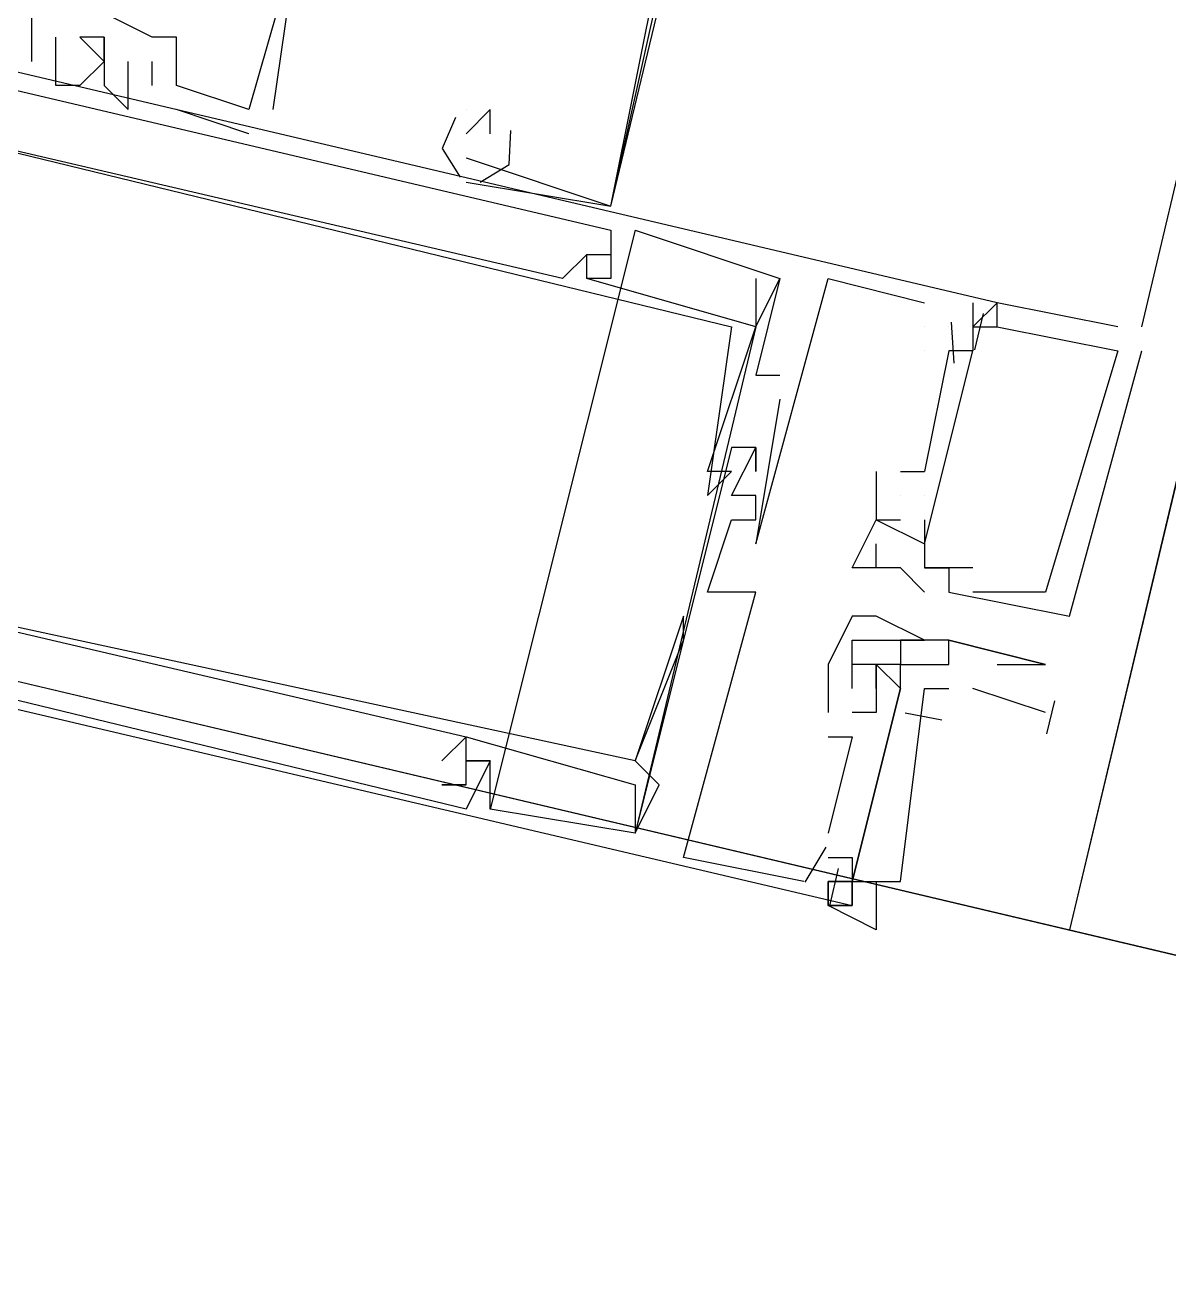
# Model space of a CAD drawing. Header units: feet. Extents: x -84 to 198, y -22 to 181.
# Drawn here: x 129.463 to 130.095, y 110.22 to 110.918 of the extents above; entities that cross this region are included whole.
import ezdxf

# ---------------------------------------------------------------- set-up
doc = ezdxf.new("R2010")
doc.units = ezdxf.units.FT
doc.layers.add('A-LINEA', color=7, linetype='CONTINUOUS')
doc.layers.add('A-MURO-CONCRETO', color=8, linetype='CONTINUOUS')

msp = doc.modelspace()

# ---------------------------------------------------------------- linework, layer by layer
at = {"layer": 'A-LINEA'}
for p, q in [((133.8267, 126.3511), (130.04, 110.4178)), ((130.08, 110.7511), (131.7467, 117.8044)), ((129.4667, 110.9111), (129.4667, 110.8978)), ((129.4667, 110.9111), (129.4667, 110.9111)), ((129.4667, 110.9111), (129.4667, 110.9111)), ((129.4667, 110.9111), (129.4667, 110.8978)), ((129.4667, 110.9111), (129.4667, 110.9111)), ((129.4667, 110.9111), (129.4667, 110.9111)), ((129.4667, 110.9111), (129.4667, 110.8978)), ((129.4667, 110.9111), (129.4667, 110.9111)), ((129.4667, 110.9111), (129.4667, 110.9111)), ((129.48, 110.9111), (129.48, 110.9111)), ((129.48, 110.9111), (129.48, 110.9111)), ((129.48, 110.9111), (129.48, 110.9111)), ((129.5067, 110.9111), (129.5067, 110.9111)), ((129.5067, 110.9111), (129.5067, 110.9111)), ((129.5067, 110.9111), (129.5067, 110.9111)), ((129.5333, 110.9111), (129.5333, 110.9111)), ((129.5333, 110.9111), (129.5333, 110.9111)), ((129.5333, 110.9111), (129.5333, 110.9111)), ((129.5467, 110.9111), (129.5467, 110.9111)), ((129.5467, 110.9111), (129.5467, 110.9111)), ((129.5467, 110.9111), (129.5467, 110.9111)), ((129.4667, 110.8978), (129.4667, 110.8978)), ((129.4667, 110.8978), (129.4667, 110.8978)), ((129.4667, 110.8978), (129.4667, 110.8978)), ((129.5067, 110.8978), (129.5067, 110.8978)), ((129.5067, 110.8978), (129.5067, 110.8978)), ((129.5067, 110.8978), (129.5067, 110.8978)), ((129.52, 110.8978), (129.52, 110.8978)), ((129.52, 110.8978), (129.52, 110.8978)), ((129.52, 110.8978), (129.52, 110.8978)), ((129.5333, 110.8978), (129.5333, 110.8978)), ((129.5333, 110.8978), (129.5333, 110.8978)), ((129.5333, 110.8978), (129.5333, 110.8978)), ((129.48, 110.8844), (129.48, 110.8844)), ((129.48, 110.8844), (129.48, 110.8844)), ((129.48, 110.8844), (129.48, 110.8844)), ((129.4933, 110.8844), (129.4933, 110.8844)), ((129.4933, 110.8844), (129.4933, 110.8844)), ((129.4933, 110.8844), (129.4933, 110.8844)), ((129.5067, 110.8844), (129.5067, 110.8844)), ((129.5067, 110.8844), (129.5067, 110.8844)), ((129.5067, 110.8844), (129.5067, 110.8844)), ((129.5333, 110.8844), (129.5333, 110.8844)), ((129.5333, 110.8844), (129.5333, 110.8844)), ((129.5333, 110.8844), (129.5333, 110.8844)), ((129.5467, 110.8844), (129.5467, 110.8844)), ((129.5467, 110.8844), (129.5467, 110.8844)), ((129.5467, 110.8844), (129.5467, 110.8844)), ((129.5467, 110.8844), (129.5467, 110.8844)), ((129.5467, 110.8844), (129.5467, 110.8844)), ((129.5467, 110.8844), (129.5467, 110.8844)), ((129.52, 110.8711), (129.52, 110.8711)), ((129.52, 110.8711), (129.52, 110.8711)), ((129.52, 110.8711), (129.52, 110.8711)), ((129.5867, 110.8578), (129.5467, 110.8711)), ((129.5467, 110.8711), (129.5467, 110.8711)), ((129.5867, 110.8578), (129.5467, 110.8711)), ((129.5467, 110.8711), (129.5467, 110.8711)), ((129.5867, 110.8578), (129.5467, 110.8711)), ((129.5467, 110.8711), (129.5467, 110.8711)), ((129.5867, 110.8711), (129.5867, 110.8711)), ((129.5867, 110.8711), (129.5867, 110.8711)), ((129.5867, 110.8711), (129.5867, 110.8711)), ((129.5867, 110.8711), (129.5867, 110.8711)), ((129.5867, 110.8711), (129.5867, 110.8711)), ((129.5867, 110.8711), (129.5867, 110.8711)), ((129.6, 110.8711), (129.6, 110.8711)), ((129.6, 110.8711), (129.6, 110.8711)), ((129.6, 110.8711), (129.6, 110.8711)), ((129.7067, 110.8711), (129.7067, 110.8711)), ((129.7067, 110.8711), (129.7067, 110.8711)), ((129.7067, 110.8711), (129.7067, 110.8711)), ((129.7067, 110.8711), (129.7067, 110.8711)), ((129.7067, 110.8711), (129.7067, 110.8711)), ((129.7067, 110.8711), (129.7067, 110.8711)), ((129.72, 110.8711), (129.72, 110.8711)), ((129.72, 110.8711), (129.72, 110.8711)), ((129.72, 110.8711), (129.72, 110.8711)), ((129.5867, 110.8578), (129.5867, 110.8578)), ((129.5867, 110.8578), (129.5867, 110.8578)), ((129.5867, 110.8578), (129.5867, 110.8578)), ((129.7067, 110.8578), (129.7067, 110.8578)), ((129.7067, 110.8578), (129.7067, 110.8578)), ((129.7067, 110.8578), (129.7067, 110.8578)), ((129.72, 110.8578), (129.72, 110.8578)), ((129.72, 110.8578), (129.72, 110.8578)), ((129.72, 110.8578), (129.72, 110.8578)), ((129.7067, 110.8444), (129.7067, 110.8444)), ((129.7067, 110.8444), (129.7067, 110.8444)), ((129.7067, 110.8444), (129.7067, 110.8444)), ((129.7067, 110.8444), (129.7067, 110.8444)), ((129.7067, 110.8444), (129.7067, 110.8444)), ((129.7067, 110.8444), (129.7067, 110.8444)), ((129.7067, 110.8444), (129.7067, 110.8444)), ((129.7067, 110.8444), (129.7067, 110.8444)), ((129.7067, 110.8444), (129.7067, 110.8444)), ((129.7067, 110.8311), (129.7867, 110.8178)), ((129.7067, 110.8311), (129.7067, 110.8311)), ((129.7067, 110.8311), (129.7867, 110.8178)), ((129.7067, 110.8311), (129.7067, 110.8311)), ((129.7067, 110.8311), (129.7867, 110.8178)), ((129.7067, 110.8311), (129.7067, 110.8311)), ((129.7867, 110.8178), (129.7867, 110.8178)), ((129.7867, 110.8178), (129.7867, 110.8178)), ((129.7867, 110.8178), (129.7867, 110.8178)), ((129.7867, 110.8178), (129.7867, 110.8178)), ((129.7867, 110.8178), (129.7867, 110.8178)), ((129.7867, 110.8178), (129.7867, 110.8178)), ((129.8, 110.8044), (129.72, 110.4844)), ((129.8, 110.8044), (129.72, 110.4844)), ((129.8, 110.8044), (129.72, 110.4844)), ((129.7867, 110.8044), (129.7867, 110.8044)), ((129.7867, 110.8044), (129.7867, 110.8044)), ((129.7867, 110.8044), (129.7867, 110.8044)), ((129.7867, 110.8044), (129.7867, 110.8044)), ((129.7867, 110.8044), (129.7867, 110.8044)), ((129.7867, 110.8044), (129.7867, 110.8044)), ((129.8, 110.8044), (129.8, 110.8044)), ((129.8, 110.8044), (129.8, 110.8044)), ((129.8, 110.8044), (129.8, 110.8044)), ((129.7733, 110.7911), (129.7733, 110.7911)), ((129.7733, 110.7911), (129.7733, 110.7911)), ((129.7733, 110.7911), (129.7733, 110.7911)), ((129.7733, 110.7911), (129.7733, 110.7911)), ((129.7733, 110.7911), (129.7733, 110.7911)), ((129.7733, 110.7911), (129.7733, 110.7911)), ((129.7733, 110.7911), (129.7733, 110.7911)), ((129.7733, 110.7911), (129.7733, 110.7911)), ((129.7733, 110.7911), (129.7733, 110.7911)), ((129.7867, 110.7911), (129.7867, 110.7911)), ((129.7867, 110.7911), (129.7867, 110.7911)), ((129.7867, 110.7911), (129.7867, 110.7911)), ((129.76, 110.7778), (129.76, 110.7778)), ((129.76, 110.7778), (129.76, 110.7778)), ((129.76, 110.7778), (129.76, 110.7778)), ((129.7733, 110.7778), (129.7733, 110.7778)), ((129.7733, 110.7778), (129.7733, 110.7778)), ((129.7733, 110.7778), (129.7733, 110.7778)), ((129.7733, 110.7778), (129.7733, 110.7778)), ((129.7733, 110.7778), (129.7733, 110.7778)), ((129.7733, 110.7778), (129.7733, 110.7778)), ((129.7733, 110.7778), (129.7733, 110.7778)), ((129.7733, 110.7778), (129.7733, 110.7778)), ((129.7733, 110.7778), (129.7733, 110.7778)), ((129.7867, 110.7778), (129.7867, 110.7778)), ((129.7867, 110.7778), (129.7867, 110.7778)), ((129.7867, 110.7778), (129.7867, 110.7778)), ((129.7867, 110.7778), (129.7867, 110.7778)), ((129.7867, 110.7778), (129.7867, 110.7778)), ((129.7867, 110.7778), (129.7867, 110.7778)), ((129.8667, 110.7778), (129.8667, 110.7778)), ((129.8667, 110.7778), (129.8667, 110.7778)), ((129.8667, 110.7778), (129.8667, 110.7778)), ((129.8667, 110.7778), (129.8667, 110.7778)), ((129.8667, 110.7778), (129.8667, 110.7778)), ((129.8667, 110.7778), (129.8667, 110.7778)), ((129.88, 110.7778), (129.88, 110.7778)), ((129.88, 110.7778), (129.88, 110.7778)), ((129.88, 110.7778), (129.88, 110.7778)), ((129.88, 110.7778), (129.88, 110.7778)), ((129.88, 110.7778), (129.88, 110.7778)), ((129.88, 110.7778), (129.88, 110.7778)), ((129.9067, 110.7778), (129.9067, 110.7778)), ((129.9067, 110.7778), (129.9067, 110.7778)), ((129.9067, 110.7778), (129.9067, 110.7778)), ((129.96, 110.7644), (129.96, 110.7644)), ((129.96, 110.7644), (129.96, 110.7644)), ((129.96, 110.7644), (129.96, 110.7644)), ((129.9867, 110.7644), (129.9867, 110.7644)), ((129.9867, 110.7644), (129.9867, 110.7644)), ((129.9867, 110.7644), (129.9867, 110.7644)), ((130, 110.7644), (130, 110.7644)), ((130, 110.7644), (130, 110.7644)), ((130, 110.7644), (130, 110.7644)), ((130, 110.7644), (130, 110.7644)), ((130, 110.7644), (130, 110.7644)), ((130, 110.7644), (130, 110.7644)), ((129.9746, 110.7536), (129.9762, 110.7309)), ((129.9746, 110.7536), (129.9762, 110.7309)), ((129.9746, 110.7536), (129.9762, 110.7309)), ((129.9923, 110.7584), (129.9876, 110.7384)), ((129.9923, 110.7584), (129.9876, 110.7384)), ((129.9923, 110.7584), (129.9876, 110.7384)), ((129.8667, 110.7511), (129.8, 110.4711)), ((129.8667, 110.7511), (129.8, 110.4711)), ((129.8667, 110.7511), (129.8, 110.4711)), ((129.8533, 110.7511), (129.8533, 110.7511)), ((129.8533, 110.7511), (129.8533, 110.7511)), ((129.8533, 110.7511), (129.8533, 110.7511)), ((129.8667, 110.7511), (129.8667, 110.7511)), ((129.8667, 110.7511), (129.8667, 110.7511)), ((129.8667, 110.7511), (129.8667, 110.7511)), ((129.8667, 110.7511), (129.8667, 110.7511)), ((129.8667, 110.7511), (129.8667, 110.7511)), ((129.8667, 110.7511), (129.8667, 110.7511)), ((129.96, 110.7511), (129.96, 110.7511)), ((129.96, 110.7511), (129.96, 110.7511)), ((129.96, 110.7511), (129.96, 110.7511)), ((129.96, 110.7511), (129.96, 110.7511)), ((129.96, 110.7511), (129.96, 110.7511)), ((129.96, 110.7511), (129.96, 110.7511)), ((129.9733, 110.7511), (129.9733, 110.7511)), ((129.9733, 110.7511), (129.9733, 110.7511)), ((129.9733, 110.7511), (129.9733, 110.7511)), ((129.9733, 110.7511), (129.9733, 110.7511)), ((129.9733, 110.7511), (129.9733, 110.7511)), ((129.9733, 110.7511), (129.9733, 110.7511)), ((129.9867, 110.7511), (129.9867, 110.7511)), ((129.9867, 110.7511), (129.9867, 110.7511)), ((129.9867, 110.7511), (129.9867, 110.7511)), ((129.9867, 110.7511), (129.9867, 110.7511)), ((129.9867, 110.7511), (129.9867, 110.7511)), ((129.9867, 110.7511), (129.9867, 110.7511)), ((129.9867, 110.7511), (129.9867, 110.7511)), ((129.9867, 110.7511), (129.9867, 110.7511)), ((129.9867, 110.7511), (129.9867, 110.7511)), ((130, 110.7511), (130, 110.7511)), ((130, 110.7511), (130, 110.7511)), ((130, 110.7511), (130, 110.7511)), ((130, 110.7511), (130, 110.7511)), ((130, 110.7511), (130, 110.7511)), ((130, 110.7511), (130, 110.7511)), ((130.0667, 110.7511), (130.0667, 110.7511)), ((130.0667, 110.7511), (130.0667, 110.7511)), ((130.0667, 110.7511), (130.0667, 110.7511)), ((129.96, 110.7378), (129.96, 110.7378)), ((129.9733, 110.7378), (129.96, 110.6711)), ((129.96, 110.7378), (129.96, 110.7378)), ((129.9733, 110.7378), (129.96, 110.6711)), ((129.96, 110.7378), (129.96, 110.7378)), ((129.9733, 110.7378), (129.96, 110.6711)), ((129.9733, 110.7378), (129.9733, 110.7378)), ((129.9733, 110.7378), (129.9733, 110.7378)), ((129.9733, 110.7378), (129.9733, 110.7378)), ((129.9733, 110.7378), (129.9733, 110.7378)), ((129.9733, 110.7378), (129.9733, 110.7378)), ((129.9733, 110.7378), (129.9733, 110.7378)), ((129.9867, 110.7378), (129.9867, 110.7378)), ((129.9867, 110.7378), (129.9867, 110.7378)), ((129.9867, 110.7378), (129.9867, 110.7378)), ((129.9867, 110.7378), (129.9867, 110.7378)), ((129.9867, 110.7378), (129.9867, 110.7378)), ((129.9867, 110.7378), (129.9867, 110.7378)), ((130.0667, 110.7378), (130.0667, 110.7378)), ((130.0667, 110.7378), (130.0667, 110.7378)), ((130.0667, 110.7378), (130.0667, 110.7378)), ((130.0667, 110.7378), (130.0667, 110.7378)), ((130.0667, 110.7378), (130.0667, 110.7378)), ((130.0667, 110.7378), (130.0667, 110.7378)), ((130.08, 110.7378), (130.08, 110.7378)), ((130.08, 110.7378), (130.08, 110.7378)), ((130.08, 110.7378), (130.08, 110.7378)), ((129.8667, 110.7244), (129.8667, 110.7244)), ((129.8667, 110.7244), (129.8667, 110.7244)), ((129.8667, 110.7244), (129.8667, 110.7244)), ((129.88, 110.7244), (129.88, 110.7244)), ((129.88, 110.7244), (129.88, 110.7244)), ((129.88, 110.7244), (129.88, 110.7244)), ((129.88, 110.7111), (129.88, 110.7111)), ((129.88, 110.7111), (129.88, 110.7111)), ((129.88, 110.7111), (129.88, 110.7111)), ((129.8533, 110.6844), (129.8533, 110.6844)), ((129.8533, 110.6844), (129.8533, 110.6844)), ((129.8533, 110.6844), (129.8533, 110.6844)), ((129.8667, 110.6844), (129.8667, 110.6844)), ((129.8667, 110.6844), (129.8667, 110.6844)), ((129.8667, 110.6844), (129.8667, 110.6844)), ((129.8667, 110.6844), (129.8667, 110.6844)), ((129.8667, 110.6844), (129.8667, 110.6844)), ((129.8667, 110.6844), (129.8667, 110.6844)), ((129.84, 110.6711), (129.84, 110.6711)), ((129.84, 110.6711), (129.84, 110.6711)), ((129.84, 110.6711), (129.84, 110.6711)), ((129.8533, 110.6711), (129.8533, 110.6711)), ((129.8533, 110.6711), (129.8533, 110.6711)), ((129.8533, 110.6711), (129.8533, 110.6711)), ((129.8667, 110.6711), (129.8667, 110.6711)), ((129.8667, 110.6711), (129.8667, 110.6711)), ((129.8667, 110.6711), (129.8667, 110.6711)), ((129.9333, 110.6711), (129.9333, 110.6711)), ((129.9333, 110.6711), (129.9333, 110.6711)), ((129.9333, 110.6711), (129.9333, 110.6711)), ((129.9467, 110.6711), (129.9467, 110.6711)), ((129.9467, 110.6711), (129.96, 110.6711)), ((129.9467, 110.6711), (129.9467, 110.6711)), ((129.9467, 110.6711), (129.9467, 110.6711)), ((129.9467, 110.6711), (129.9467, 110.6711)), ((129.9467, 110.6711), (129.96, 110.6711)), ((129.9467, 110.6711), (129.9467, 110.6711)), ((129.9467, 110.6711), (129.9467, 110.6711)), ((129.9467, 110.6711), (129.9467, 110.6711)), ((129.9467, 110.6711), (129.96, 110.6711)), ((129.9467, 110.6711), (129.9467, 110.6711)), ((129.9467, 110.6711), (129.9467, 110.6711)), ((129.96, 110.6711), (129.96, 110.6711)), ((129.96, 110.6711), (129.96, 110.6711)), ((129.96, 110.6711), (129.96, 110.6711)), ((129.96, 110.6711), (129.96, 110.6711)), ((129.96, 110.6711), (129.96, 110.6711)), ((129.96, 110.6711), (129.96, 110.6711)), ((129.84, 110.6578), (129.84, 110.6578)), ((129.84, 110.6578), (129.84, 110.6578)), ((129.84, 110.6578), (129.84, 110.6578)), ((129.8533, 110.6578), (129.8533, 110.6578)), ((129.8533, 110.6578), (129.8533, 110.6578)), ((129.8533, 110.6578), (129.8533, 110.6578)), ((129.8667, 110.6578), (129.8667, 110.6578)), ((129.8667, 110.6578), (129.8667, 110.6578)), ((129.8667, 110.6578), (129.8667, 110.6578)), ((129.9467, 110.6578), (129.9467, 110.6578)), ((129.9467, 110.6578), (129.9467, 110.6578)), ((129.9467, 110.6578), (129.9467, 110.6578)), ((129.9467, 110.6578), (129.9467, 110.6578)), ((129.9467, 110.6578), (129.9467, 110.6578)), ((129.9467, 110.6578), (129.9467, 110.6578)), ((129.96, 110.6578), (129.96, 110.6578)), ((129.96, 110.6578), (129.96, 110.6578)), ((129.96, 110.6578), (129.96, 110.6578)), ((129.96, 110.6578), (129.96, 110.6578)), ((129.96, 110.6578), (129.96, 110.6578)), ((129.96, 110.6578), (129.96, 110.6578)), ((129.8533, 110.6444), (129.8533, 110.6444)), ((129.8533, 110.6444), (129.8533, 110.6444)), ((129.8533, 110.6444), (129.8533, 110.6444)), ((129.8667, 110.6444), (129.8667, 110.6444)), ((129.8667, 110.6444), (129.8667, 110.6444)), ((129.8667, 110.6444), (129.8667, 110.6444)), ((129.9333, 110.6444), (129.9333, 110.6444)), ((129.9333, 110.6444), (129.96, 110.6311)), ((129.9333, 110.6444), (129.9333, 110.6444)), ((129.9333, 110.6444), (129.9333, 110.6444)), ((129.9333, 110.6444), (129.9333, 110.6444)), ((129.9333, 110.6444), (129.96, 110.6311)), ((129.9333, 110.6444), (129.9333, 110.6444)), ((129.9333, 110.6444), (129.9333, 110.6444)), ((129.9333, 110.6444), (129.9333, 110.6444)), ((129.9333, 110.6444), (129.96, 110.6311)), ((129.9333, 110.6444), (129.9333, 110.6444)), ((129.9333, 110.6444), (129.9333, 110.6444)), ((129.9467, 110.6444), (129.9467, 110.6444)), ((129.9467, 110.6444), (129.9467, 110.6444)), ((129.9467, 110.6444), (129.9467, 110.6444)), ((129.9467, 110.6444), (129.9467, 110.6444)), ((129.9467, 110.6444), (129.9467, 110.6444)), ((129.9467, 110.6444), (129.9467, 110.6444)), ((129.9467, 110.6444), (129.9467, 110.6444)), ((129.9467, 110.6444), (129.9467, 110.6444)), ((129.9467, 110.6444), (129.9467, 110.6444)), ((129.96, 110.6444), (129.96, 110.6444)), ((129.96, 110.6444), (129.96, 110.6444)), ((129.96, 110.6444), (129.96, 110.6444)), ((129.96, 110.6444), (129.96, 110.6444)), ((129.96, 110.6444), (129.96, 110.6444)), ((129.96, 110.6444), (129.96, 110.6444)), ((129.8667, 110.6311), (129.8667, 110.6311)), ((129.8667, 110.6311), (129.8667, 110.6311)), ((129.8667, 110.6311), (129.8667, 110.6311)), ((129.9333, 110.6311), (129.9333, 110.6311)), ((129.9333, 110.6311), (129.9333, 110.6311)), ((129.9333, 110.6311), (129.9333, 110.6311)), ((129.96, 110.6311), (129.96, 110.6311)), ((129.96, 110.6311), (129.96, 110.6178)), ((129.96, 110.6311), (129.96, 110.6311)), ((129.96, 110.6311), (129.96, 110.6311)), ((129.96, 110.6311), (129.96, 110.6311)), ((129.96, 110.6311), (129.96, 110.6178)), ((129.96, 110.6311), (129.96, 110.6311)), ((129.96, 110.6311), (129.96, 110.6311)), ((129.96, 110.6311), (129.96, 110.6311)), ((129.96, 110.6311), (129.96, 110.6178)), ((129.96, 110.6311), (129.96, 110.6311)), ((129.96, 110.6311), (129.96, 110.6311)), ((129.92, 110.6178), (129.92, 110.6178)), ((129.92, 110.6178), (129.92, 110.6178)), ((129.92, 110.6178), (129.92, 110.6178)), ((129.9333, 110.6178), (129.9333, 110.6178)), ((129.9333, 110.6178), (129.9333, 110.6178)), ((129.9333, 110.6178), (129.9333, 110.6178)), ((129.9333, 110.6178), (129.9333, 110.6178)), ((129.9333, 110.6178), (129.9333, 110.6178)), ((129.9333, 110.6178), (129.9333, 110.6178)), ((129.9467, 110.6178), (129.96, 110.6044)), ((129.9467, 110.6178), (129.9467, 110.6178)), ((129.9467, 110.6178), (129.9467, 110.6178)), ((129.9467, 110.6178), (129.96, 110.6044)), ((129.9467, 110.6178), (129.9467, 110.6178)), ((129.9467, 110.6178), (129.9467, 110.6178)), ((129.9467, 110.6178), (129.96, 110.6044)), ((129.9467, 110.6178), (129.9467, 110.6178)), ((129.9467, 110.6178), (129.9467, 110.6178)), ((129.96, 110.6178), (129.96, 110.6178)), ((129.96, 110.6178), (129.96, 110.6178)), ((129.96, 110.6178), (129.96, 110.6178)), ((129.96, 110.6178), (129.96, 110.6178)), ((129.96, 110.6178), (129.96, 110.6178)), ((129.96, 110.6178), (129.96, 110.6178)), ((129.96, 110.6178), (129.96, 110.6178)), ((129.96, 110.6178), (129.96, 110.6178)), ((129.96, 110.6178), (129.96, 110.6178)), ((129.96, 110.6178), (129.96, 110.6178)), ((129.96, 110.6178), (129.96, 110.6178)), ((129.96, 110.6178), (129.96, 110.6178)), ((129.9733, 110.6178), (129.9733, 110.6178)), ((129.9733, 110.6178), (129.9733, 110.6178)), ((129.9733, 110.6178), (129.9733, 110.6178)), ((129.9867, 110.6178), (129.9867, 110.6178)), ((129.9867, 110.6178), (129.9867, 110.6178)), ((129.9867, 110.6178), (129.9867, 110.6178)), ((129.84, 110.6044), (129.84, 110.6044)), ((129.84, 110.6044), (129.84, 110.6044)), ((129.84, 110.6044), (129.84, 110.6044)), ((129.8533, 110.6044), (129.8533, 110.6044)), ((129.8533, 110.6044), (129.8533, 110.6044)), ((129.8533, 110.6044), (129.8533, 110.6044)), ((129.8667, 110.6044), (129.8667, 110.6044)), ((129.8667, 110.6044), (129.8667, 110.6044)), ((129.8667, 110.6044), (129.8667, 110.6044)), ((129.96, 110.6044), (129.96, 110.6044)), ((129.96, 110.6044), (129.96, 110.6044)), ((129.96, 110.6044), (129.96, 110.6044)), ((129.96, 110.6044), (129.96, 110.6044)), ((129.96, 110.6044), (129.96, 110.6044)), ((129.96, 110.6044), (129.96, 110.6044)), ((129.9733, 110.6044), (129.9733, 110.6044)), ((129.9733, 110.6044), (129.9733, 110.6044)), ((129.9733, 110.6044), (129.9733, 110.6044)), ((129.9867, 110.6044), (129.9867, 110.6044)), ((129.9867, 110.6044), (129.9867, 110.6044)), ((129.9867, 110.6044), (129.9867, 110.6044)), ((130.0267, 110.6044), (130.0267, 110.6044)), ((130.0267, 110.6044), (130.0267, 110.6044)), ((130.0267, 110.6044), (130.0267, 110.6044)), ((129.8267, 110.5911), (129.8267, 110.5911)), ((129.8267, 110.5911), (129.8267, 110.5911)), ((129.8267, 110.5911), (129.8267, 110.5911)), ((129.92, 110.5911), (129.92, 110.5911)), ((129.9333, 110.5911), (129.9333, 110.5911)), ((130.04, 110.5911), (130.04, 110.5911)), ((130.04, 110.5911), (130.04, 110.5911)), ((130.04, 110.5911), (130.04, 110.5911)), ((129.8267, 110.5778), (129.8267, 110.5778)), ((129.8267, 110.5778), (129.8267, 110.5778)), ((129.8267, 110.5778), (129.8267, 110.5778)), ((129.92, 110.5778), (129.92, 110.5778)), ((129.9467, 110.5778), (129.9467, 110.5778)), ((129.9467, 110.5778), (129.9467, 110.5778)), ((129.96, 110.5778), (129.96, 110.5778)), ((129.96, 110.5778), (129.96, 110.5778)), ((129.96, 110.5778), (129.96, 110.5778)), ((129.9733, 110.5778), (129.9733, 110.5778)), ((129.9733, 110.5778), (129.9733, 110.5778)), ((129.9733, 110.5778), (129.9733, 110.5778)), ((129.9067, 110.5644), (129.9067, 110.5644)), ((129.9067, 110.5644), (129.9067, 110.5378)), ((129.9067, 110.5644), (129.9067, 110.5644)), ((129.9067, 110.5644), (129.9067, 110.5378)), ((129.9067, 110.5644), (129.9067, 110.5644)), ((129.9067, 110.5644), (129.9067, 110.5378)), ((129.9067, 110.5644), (129.9067, 110.5644)), ((129.92, 110.5644), (129.92, 110.5644)), ((129.92, 110.5644), (129.92, 110.5644)), ((129.92, 110.5511), (129.92, 110.5644)), ((129.92, 110.5644), (129.92, 110.5644)), ((129.92, 110.5511), (129.92, 110.5644)), ((129.92, 110.5644), (129.92, 110.5644)), ((129.92, 110.5511), (129.92, 110.5644)), ((129.92, 110.5644), (129.92, 110.5644)), ((129.9333, 110.5644), (129.9333, 110.5644)), ((129.9333, 110.5644), (129.9333, 110.5644)), ((129.9333, 110.5644), (129.9333, 110.5644)), ((129.9333, 110.5644), (129.9333, 110.5644)), ((129.9333, 110.5644), (129.9333, 110.5644)), ((129.9467, 110.5644), (129.9467, 110.5644)), ((129.9467, 110.5644), (129.9467, 110.5644)), ((129.9733, 110.5644), (129.9733, 110.5644)), ((129.9733, 110.5644), (129.9733, 110.5644)), ((130, 110.5644), (130.0267, 110.5644)), ((130.0267, 110.5644), (130.0267, 110.5644)), ((129.92, 110.5511), (129.92, 110.5511)), ((129.92, 110.5511), (129.92, 110.5511)), ((129.92, 110.5511), (129.92, 110.5511)), ((129.9333, 110.5511), (129.9333, 110.5511)), ((129.9333, 110.5511), (129.9333, 110.5511)), ((129.9333, 110.5511), (129.9333, 110.5511)), ((129.9333, 110.5511), (129.9333, 110.5511)), ((129.9467, 110.5511), (129.9467, 110.5511)), ((129.9467, 110.5511), (129.9467, 110.5511)), ((129.9467, 110.5511), (129.9467, 110.5511)), ((129.9467, 110.5511), (129.9467, 110.5511)), ((129.9867, 110.5511), (129.9867, 110.5511)), ((130.0267, 110.5378), (129.9867, 110.5511)), ((130.0317, 110.5443), (130.0273, 110.526)), ((129.9067, 110.5378), (129.9067, 110.5378)), ((129.9067, 110.5378), (129.9067, 110.5378)), ((129.9067, 110.5378), (129.9067, 110.5378)), ((129.92, 110.5378), (129.92, 110.5378)), ((129.92, 110.5378), (129.92, 110.5378)), ((129.92, 110.5378), (129.92, 110.5378)), ((129.9333, 110.5378), (129.9333, 110.5378)), ((129.9333, 110.5378), (129.9333, 110.5378)), ((129.9333, 110.5378), (129.9333, 110.5378)), ((129.9695, 110.5336), (129.9492, 110.5375)), ((129.9695, 110.5336), (129.9492, 110.5375)), ((129.9695, 110.5336), (129.9492, 110.5375)), ((129.6933, 110.5111), (129.7067, 110.5244)), ((129.6933, 110.5111), (129.7067, 110.5244)), ((129.6933, 110.5111), (129.7067, 110.5244)), ((129.7067, 110.5244), (129.7067, 110.5244)), ((129.7067, 110.5244), (129.7067, 110.5244)), ((129.7067, 110.5244), (129.7067, 110.5244)), ((129.7067, 110.5244), (129.7067, 110.5244)), ((129.7067, 110.5244), (129.7067, 110.5244)), ((129.7067, 110.5244), (129.7067, 110.5244)), ((129.9067, 110.5244), (129.9067, 110.5244)), ((129.9067, 110.5244), (129.9067, 110.5244)), ((129.9067, 110.5244), (129.9067, 110.5244)), ((129.92, 110.5244), (129.92, 110.5244)), ((129.92, 110.5244), (129.92, 110.5244)), ((129.92, 110.5244), (129.92, 110.5244)), ((129.6933, 110.5111), (129.6933, 110.5111)), ((129.6933, 110.5111), (129.6933, 110.5111)), ((129.6933, 110.5111), (129.6933, 110.5111)), ((129.7067, 110.5111), (129.7067, 110.5111)), ((129.7067, 110.5111), (129.7067, 110.5111)), ((129.7067, 110.5111), (129.7067, 110.5111)), ((129.7067, 110.5111), (129.7067, 110.5111)), ((129.7067, 110.5111), (129.7067, 110.5111)), ((129.7067, 110.5111), (129.7067, 110.5111)), ((129.7067, 110.5111), (129.7067, 110.5111)), ((129.7067, 110.5111), (129.7067, 110.5111)), ((129.7067, 110.5111), (129.7067, 110.5111)), ((129.7067, 110.5111), (129.7067, 110.5111)), ((129.7067, 110.5111), (129.7067, 110.5111)), ((129.7067, 110.5111), (129.7067, 110.5111)), ((129.72, 110.5111), (129.72, 110.5111)), ((129.72, 110.5111), (129.72, 110.5111)), ((129.72, 110.5111), (129.72, 110.5111)), ((129.72, 110.5111), (129.72, 110.5111)), ((129.72, 110.5111), (129.72, 110.5111)), ((129.72, 110.5111), (129.72, 110.5111)), ((129.8, 110.5111), (129.8, 110.5111)), ((129.8, 110.5111), (129.8, 110.5111)), ((129.8, 110.5111), (129.8, 110.5111)), ((129.8, 110.5111), (129.8, 110.5111)), ((129.8, 110.5111), (129.8, 110.5111)), ((129.8, 110.5111), (129.8, 110.5111)), ((129.6933, 110.4978), (129.6933, 110.4978)), ((129.7067, 110.4978), (129.6933, 110.4978)), ((129.6933, 110.4978), (129.6933, 110.4978)), ((129.7067, 110.4978), (129.6933, 110.4978)), ((129.6933, 110.4978), (129.6933, 110.4978)), ((129.7067, 110.4978), (129.6933, 110.4978)), ((129.7067, 110.4978), (129.7067, 110.4978)), ((129.7067, 110.4978), (129.7067, 110.4978)), ((129.7067, 110.4978), (129.7067, 110.4978)), ((129.7067, 110.4978), (129.7067, 110.4978)), ((129.7067, 110.4978), (129.7067, 110.4978)), ((129.7067, 110.4978), (129.7067, 110.4978)), ((129.8, 110.4978), (129.8, 110.4978)), ((129.8, 110.4978), (129.8, 110.4978)), ((129.8, 110.4978), (129.8, 110.4978)), ((129.8133, 110.4978), (129.8133, 110.4978)), ((129.8133, 110.4978), (129.8133, 110.4978)), ((129.8133, 110.4978), (129.8133, 110.4978)), ((129.7067, 110.4844), (129.7067, 110.4844)), ((129.7067, 110.4844), (129.7067, 110.4844)), ((129.7067, 110.4844), (129.7067, 110.4844)), ((129.72, 110.4844), (129.72, 110.4844)), ((129.72, 110.4844), (129.72, 110.4844)), ((129.72, 110.4844), (129.72, 110.4844)), ((129.8, 110.4711), (129.8, 110.4711)), ((129.8, 110.4711), (129.8, 110.4711)), ((129.8, 110.4711), (129.8, 110.4711)), ((129.8, 110.4711), (129.8, 110.4711)), ((129.8, 110.4711), (129.8, 110.4711)), ((129.8, 110.4711), (129.8, 110.4711)), ((129.9067, 110.4711), (129.9067, 110.4711)), ((129.9067, 110.4711), (129.9067, 110.4711)), ((129.9067, 110.4711), (129.9067, 110.4711)), ((129.9055, 110.4635), (129.8939, 110.444)), ((129.9055, 110.4635), (129.8939, 110.444)), ((129.9055, 110.4635), (129.8939, 110.444)), ((129.8267, 110.4578), (129.8267, 110.4578)), ((129.8267, 110.4578), (129.8267, 110.4578)), ((129.8267, 110.4578), (129.8267, 110.4578)), ((129.9067, 110.4578), (129.9067, 110.4578)), ((129.9067, 110.4578), (129.9067, 110.4578)), ((129.9067, 110.4578), (129.9067, 110.4578)), ((129.9067, 110.4578), (129.9067, 110.4578)), ((129.9067, 110.4578), (129.9067, 110.4578)), ((129.9067, 110.4578), (129.9067, 110.4578)), ((129.9123, 110.4517), (129.9076, 110.4317)), ((129.9123, 110.4517), (129.9076, 110.4317)), ((129.9123, 110.4517), (129.9076, 110.4317)), ((129.92, 110.4578), (129.92, 110.4578)), ((129.92, 110.4578), (129.92, 110.4578)), ((129.92, 110.4578), (129.92, 110.4578)), ((129.8933, 110.4444), (129.8933, 110.4444)), ((129.8933, 110.4444), (129.8933, 110.4444)), ((129.8933, 110.4444), (129.8933, 110.4444)), ((129.9067, 110.4444), (129.9067, 110.4444)), ((129.9067, 110.4444), (129.9067, 110.4444)), ((129.9067, 110.4444), (129.9067, 110.4444)), ((129.9067, 110.4444), (129.9067, 110.4444)), ((129.9067, 110.4444), (129.9067, 110.4444)), ((129.9067, 110.4444), (129.9067, 110.4444)), ((129.92, 110.4444), (129.92, 110.4444)), ((129.92, 110.4444), (129.92, 110.4444)), ((129.92, 110.4444), (129.92, 110.4444)), ((129.92, 110.4444), (129.92, 110.4444)), ((129.92, 110.4444), (129.92, 110.4444)), ((129.92, 110.4444), (129.92, 110.4444)), ((129.9067, 110.4311), (129.9067, 110.4311)), ((129.9067, 110.4311), (129.9067, 110.4311)), ((129.9067, 110.4311), (129.9067, 110.4311)), ((129.92, 110.4311), (129.92, 110.4311)), ((129.92, 110.4311), (129.92, 110.4311)), ((129.92, 110.4311), (129.92, 110.4311)), ((129.92, 110.4311), (129.92, 110.4311)), ((129.92, 110.4311), (129.92, 110.4311)), ((129.92, 110.4311), (129.92, 110.4311))]:
    msp.add_line(p, q, dxfattribs=at)
for points in [[(124.3067, 145.1111), (120.72, 129.9644), (124.28, 129.1244), (124.16, 128.6311), (133.8267, 126.3511), (130.9867, 114.3778), (130.3867, 111.8711), (130.04, 110.4178), (135.96, 109.0178)], [(129.7867, 110.8178), (130.2133, 112.5911), (130.6, 114.2311)], [(121.4533, 109.3644), (122.1467, 112.2844), (135.96, 109.0178), (135.2667, 106.0978), (121.4533, 109.3644)], [(129.7867, 110.8178), (129.8133, 110.9511), (129.6, 111.0044), (129.6, 110.9911), (129.6133, 110.9911), (129.6, 110.9644), (129.6, 110.9778), (129.6, 110.9644), (129.6133, 110.9644), (129.5867, 110.8711), (129.5467, 110.8844), (129.5467, 110.9111), (129.5333, 110.9111), (129.5067, 110.9244), (129.48, 110.9244), (129.4667, 110.9378), (129.4667, 110.9111)], [(129.7867, 110.8178), (129.8133, 110.9511), (129.6, 111.0044), (129.6, 110.9911), (129.6133, 110.9911), (129.6, 110.9644), (129.6, 110.9778), (129.6, 110.9644), (129.6133, 110.9644), (129.5867, 110.8711), (129.5467, 110.8844), (129.5467, 110.9111), (129.5333, 110.9111), (129.5067, 110.9244), (129.48, 110.9244), (129.4667, 110.9378), (129.4667, 110.9111)], [(129.7867, 110.8178), (129.8133, 110.9511), (129.6, 111.0044), (129.6, 110.9911), (129.6133, 110.9911), (129.6, 110.9644), (129.6, 110.9778), (129.6, 110.9644), (129.6133, 110.9644), (129.5867, 110.8711), (129.5467, 110.8844), (129.5467, 110.9111), (129.5333, 110.9111), (129.5067, 110.9244), (129.48, 110.9244), (129.4667, 110.9378), (129.4667, 110.9111)], [(129.7067, 110.8444), (129.7867, 110.8178), (129.8133, 110.9378), (129.6133, 110.9911), (129.6133, 110.9644), (129.6133, 110.9644), (129.6, 110.8711)], [(129.7067, 110.8444), (129.7867, 110.8178), (129.8133, 110.9378), (129.6133, 110.9911), (129.6133, 110.9644), (129.6133, 110.9644), (129.6, 110.8711)], [(129.7067, 110.8444), (129.7867, 110.8178), (129.8133, 110.9378), (129.6133, 110.9911), (129.6133, 110.9644), (129.6133, 110.9644), (129.6, 110.8711)], [(130, 110.7511), (130, 110.7644), (129.32, 110.9244), (129.28, 110.7644), (129.2933, 110.7644)], [(130, 110.7511), (130, 110.7644), (129.32, 110.9244), (129.28, 110.7644), (129.2933, 110.7644)], [(130, 110.7511), (130, 110.7644), (129.32, 110.9244), (129.28, 110.7644), (129.2933, 110.7644)], [(129.3333, 110.9111), (129.7867, 110.8044), (129.7867, 110.7778)], [(129.3333, 110.9111), (129.7867, 110.8044), (129.7867, 110.7778)], [(129.3333, 110.9111), (129.7867, 110.8044), (129.7867, 110.7778)], [(129.5067, 110.8978), (129.4933, 110.8844), (129.48, 110.8844), (129.48, 110.9111), (129.48, 110.9111)], [(129.5067, 110.8978), (129.4933, 110.8844), (129.48, 110.8844), (129.48, 110.9111), (129.48, 110.9111)], [(129.5067, 110.8978), (129.4933, 110.8844), (129.48, 110.8844), (129.48, 110.9111), (129.48, 110.9111)], [(129.5067, 110.9111), (129.4933, 110.9111), (129.5067, 110.8978), (129.5067, 110.9111), (129.5067, 110.8978), (129.5067, 110.9111)], [(129.5067, 110.9111), (129.4933, 110.9111), (129.5067, 110.8978), (129.5067, 110.9111), (129.5067, 110.8978), (129.5067, 110.9111)], [(129.5067, 110.9111), (129.4933, 110.9111), (129.5067, 110.8978), (129.5067, 110.9111), (129.5067, 110.8978), (129.5067, 110.9111)], [(129.7733, 110.7911), (129.76, 110.7778), (129.36, 110.8711), (129.36, 110.8844), (129.3333, 110.8978), (129.3467, 110.8978)], [(129.7733, 110.7911), (129.76, 110.7778), (129.36, 110.8711), (129.36, 110.8844), (129.3333, 110.8978), (129.3467, 110.8978)], [(129.7733, 110.7911), (129.76, 110.7778), (129.36, 110.8711), (129.36, 110.8844), (129.3333, 110.8978), (129.3467, 110.8978)], [(129.5067, 110.8978), (129.5067, 110.8844), (129.52, 110.8711), (129.52, 110.8978)], [(129.5067, 110.8978), (129.5067, 110.8844), (129.52, 110.8711), (129.52, 110.8978)], [(129.5067, 110.8978), (129.5067, 110.8844), (129.52, 110.8711), (129.52, 110.8978)], [(129.5333, 110.8844), (129.5333, 110.8978), (129.5333, 110.8978)], [(129.5333, 110.8844), (129.5333, 110.8978), (129.5333, 110.8978)], [(129.5333, 110.8844), (129.5333, 110.8978), (129.5333, 110.8978)], [(129.36, 110.8711), (129.8533, 110.7511), (129.84, 110.6578), (129.84, 110.6578), (129.8533, 110.6711), (129.84, 110.6711), (129.8667, 110.7511), (129.88, 110.7778)], [(129.36, 110.8711), (129.8533, 110.7511), (129.84, 110.6578), (129.84, 110.6578), (129.8533, 110.6711), (129.84, 110.6711), (129.8667, 110.7511), (129.88, 110.7778)], [(129.36, 110.8711), (129.8533, 110.7511), (129.84, 110.6578), (129.84, 110.6578), (129.8533, 110.6711), (129.84, 110.6711), (129.8667, 110.7511), (129.88, 110.7778)], [(129.72, 110.8578), (129.72, 110.8711), (129.7067, 110.8578), (129.7067, 110.8578)], [(129.72, 110.8578), (129.72, 110.8711), (129.7067, 110.8578), (129.7067, 110.8578)], [(129.72, 110.8578), (129.72, 110.8711), (129.7067, 110.8578), (129.7067, 110.8578)], [(129.7009, 110.8668), (129.6934, 110.8496), (129.7035, 110.8337)], [(129.7009, 110.8668), (129.6934, 110.8496), (129.7035, 110.8337)], [(129.7009, 110.8668), (129.6934, 110.8496), (129.7035, 110.8337)], [(129.7144, 110.8311), (129.7305, 110.8408), (129.7314, 110.8596)], [(129.7144, 110.8311), (129.7305, 110.8408), (129.7314, 110.8596)], [(129.7144, 110.8311), (129.7305, 110.8408), (129.7314, 110.8596)], [(129.3333, 110.8178), (129.32, 110.8178), (129.2933, 110.7378), (129.28, 110.7378), (129.24, 110.5911), (129.92, 110.4311)], [(129.3333, 110.8178), (129.32, 110.8178), (129.2933, 110.7378), (129.28, 110.7378), (129.24, 110.5911), (129.92, 110.4311)], [(129.3333, 110.8178), (129.32, 110.8178), (129.2933, 110.7378), (129.28, 110.7378), (129.24, 110.5911), (129.92, 110.4311)], [(129.7867, 110.8044), (129.7867, 110.7778), (129.7733, 110.7778), (129.7733, 110.7911)], [(129.7867, 110.8044), (129.7867, 110.7778), (129.7733, 110.7778), (129.7733, 110.7911)], [(129.7867, 110.8044), (129.7867, 110.7778), (129.7733, 110.7778), (129.7733, 110.7911)], [(129.8, 110.8044), (129.88, 110.7778), (129.8667, 110.7244), (129.88, 110.7244)], [(129.8, 110.8044), (129.88, 110.7778), (129.8667, 110.7244), (129.88, 110.7244)], [(129.8, 110.8044), (129.88, 110.7778), (129.8667, 110.7244), (129.88, 110.7244)], [(129.8667, 110.7778), (129.8667, 110.7511), (129.7733, 110.7778), (129.7733, 110.7911), (129.7867, 110.7911)], [(129.8667, 110.7778), (129.8667, 110.7511), (129.7733, 110.7778), (129.7733, 110.7911), (129.7867, 110.7911)], [(129.8667, 110.7778), (129.8667, 110.7511), (129.7733, 110.7778), (129.7733, 110.7911), (129.7867, 110.7911)], [(129.88, 110.7111), (129.8667, 110.6311), (129.9067, 110.7778), (129.96, 110.7644)], [(129.88, 110.7111), (129.8667, 110.6311), (129.9067, 110.7778), (129.96, 110.7644)], [(129.88, 110.7111), (129.8667, 110.6311), (129.9067, 110.7778), (129.96, 110.7644)], [(129.9867, 110.7644), (129.9867, 110.7644), (129.9867, 110.7511)], [(130.0667, 110.7511), (130, 110.7644), (129.9867, 110.7511), (130, 110.7511), (130.0667, 110.7378), (130.0667, 110.7378), (130.0267, 110.6044), (130.0267, 110.6044), (129.9867, 110.6044)], [(129.9867, 110.7644), (129.9867, 110.7644), (129.9867, 110.7511)], [(130.0667, 110.7511), (130, 110.7644), (129.9867, 110.7511), (130, 110.7511), (130.0667, 110.7378), (130.0667, 110.7378), (130.0267, 110.6044), (130.0267, 110.6044), (129.9867, 110.6044)], [(129.9867, 110.7644), (129.9867, 110.7644), (129.9867, 110.7511)], [(130.0667, 110.7511), (130, 110.7644), (129.9867, 110.7511), (130, 110.7511), (130.0667, 110.7378), (130.0667, 110.7378), (130.0267, 110.6044), (130.0267, 110.6044), (129.9867, 110.6044)], [(129.9867, 110.7511), (129.9867, 110.7378), (129.9733, 110.7378)], [(129.9867, 110.7511), (129.9867, 110.7378), (129.9733, 110.7378)], [(129.9867, 110.7511), (129.9867, 110.7378), (129.9733, 110.7378)], [(129.96, 110.6444), (129.96, 110.6444), (129.96, 110.6311), (129.9867, 110.7378)], [(129.96, 110.6178), (129.9733, 110.6178), (129.9733, 110.6044), (130.04, 110.5911), (130.08, 110.7378)], [(129.96, 110.6444), (129.96, 110.6444), (129.96, 110.6311), (129.9867, 110.7378)], [(129.96, 110.6178), (129.9733, 110.6178), (129.9733, 110.6044), (130.04, 110.5911), (130.08, 110.7378)], [(129.96, 110.6444), (129.96, 110.6444), (129.96, 110.6311), (129.9867, 110.7378)], [(129.96, 110.6178), (129.9733, 110.6178), (129.9733, 110.6044), (130.04, 110.5911), (130.08, 110.7378)], [(129.8933, 110.4444), (129.8267, 110.4578), (129.8667, 110.6044), (129.8533, 110.6044), (129.84, 110.6044), (129.8533, 110.6444), (129.8667, 110.6444), (129.8667, 110.6578), (129.8533, 110.6578), (129.8667, 110.6844), (129.8667, 110.6711), (129.8667, 110.6844), (129.8533, 110.6844), (129.8, 110.4711), (129.72, 110.4844), (129.72, 110.5111), (129.7067, 110.5111), (129.72, 110.5111), (129.7067, 110.4844)], [(129.8933, 110.4444), (129.8267, 110.4578), (129.8667, 110.6044), (129.8533, 110.6044), (129.84, 110.6044), (129.8533, 110.6444), (129.8667, 110.6444), (129.8667, 110.6578), (129.8533, 110.6578), (129.8667, 110.6844), (129.8667, 110.6711), (129.8667, 110.6844), (129.8533, 110.6844), (129.8, 110.4711), (129.72, 110.4844), (129.72, 110.5111), (129.7067, 110.5111), (129.72, 110.5111), (129.7067, 110.4844)], [(129.8933, 110.4444), (129.8267, 110.4578), (129.8667, 110.6044), (129.8533, 110.6044), (129.84, 110.6044), (129.8533, 110.6444), (129.8667, 110.6444), (129.8667, 110.6578), (129.8533, 110.6578), (129.8667, 110.6844), (129.8667, 110.6711), (129.8667, 110.6844), (129.8533, 110.6844), (129.8, 110.4711), (129.72, 110.4844), (129.72, 110.5111), (129.7067, 110.5111), (129.72, 110.5111), (129.7067, 110.4844)], [(129.9333, 110.6711), (129.9333, 110.6444), (129.9467, 110.6444)], [(129.9333, 110.6711), (129.9333, 110.6444), (129.9467, 110.6444)], [(129.9333, 110.6711), (129.9333, 110.6444), (129.9467, 110.6444)], [(129.9333, 110.6178), (129.92, 110.6178), (129.9333, 110.6444), (129.9333, 110.6444), (129.9333, 110.6444), (129.9333, 110.6444), (129.9333, 110.6444)], [(129.9333, 110.6178), (129.92, 110.6178), (129.9333, 110.6444), (129.9333, 110.6444), (129.9333, 110.6444), (129.9333, 110.6444), (129.9333, 110.6444)], [(129.9333, 110.6178), (129.92, 110.6178), (129.9333, 110.6444), (129.9333, 110.6444), (129.9333, 110.6444), (129.9333, 110.6444), (129.9333, 110.6444)], [(129.96, 110.6444), (129.96, 110.6444), (129.96, 110.6444), (129.96, 110.6311), (129.96, 110.6178), (129.96, 110.6178)], [(129.96, 110.6444), (129.96, 110.6444), (129.96, 110.6444), (129.96, 110.6311), (129.96, 110.6178), (129.96, 110.6178)], [(129.96, 110.6444), (129.96, 110.6444), (129.96, 110.6444), (129.96, 110.6311), (129.96, 110.6178), (129.96, 110.6178)], [(129.9467, 110.6178), (129.9333, 110.6178), (129.9333, 110.6311)], [(129.9467, 110.6178), (129.9333, 110.6178), (129.9333, 110.6311)], [(129.9467, 110.6178), (129.9333, 110.6178), (129.9333, 110.6311)], [(129.7067, 110.4844), (129.2667, 110.5911), (129.2667, 110.6178), (129.28, 110.6044), (129.28, 110.6178), (129.2667, 110.6178)], [(129.7067, 110.4844), (129.2667, 110.5911), (129.2667, 110.6178), (129.28, 110.6044), (129.28, 110.6178), (129.2667, 110.6178)], [(129.7067, 110.4844), (129.2667, 110.5911), (129.2667, 110.6178), (129.28, 110.6044), (129.28, 110.6178), (129.2667, 110.6178)], [(129.8, 110.4978), (129.8, 110.4711), (129.8133, 110.4978), (129.8, 110.5111), (129.8267, 110.5778), (129.8267, 110.5911), (129.8267, 110.5911), (129.8, 110.5111), (129.3067, 110.6178)], [(129.3067, 110.6178), (129.7067, 110.5244), (129.6933, 110.5111)], [(129.8, 110.4978), (129.8, 110.4711), (129.8133, 110.4978), (129.8, 110.5111), (129.8267, 110.5778), (129.8267, 110.5911), (129.8267, 110.5911), (129.8, 110.5111), (129.3067, 110.6178)], [(129.3067, 110.6178), (129.7067, 110.5244), (129.6933, 110.5111)], [(129.8, 110.4978), (129.8, 110.4711), (129.8133, 110.4978), (129.8, 110.5111), (129.8267, 110.5778), (129.8267, 110.5911), (129.8267, 110.5911), (129.8, 110.5111), (129.3067, 110.6178)], [(129.3067, 110.6178), (129.7067, 110.5244), (129.6933, 110.5111)], [(129.9867, 110.6178), (129.9867, 110.6178), (129.9867, 110.6178), (129.9867, 110.6178), (129.96, 110.6178)], [(129.9867, 110.6178), (129.9867, 110.6178), (129.9867, 110.6178), (129.9867, 110.6178), (129.96, 110.6178)], [(129.9867, 110.6178), (129.9867, 110.6178), (129.9867, 110.6178), (129.9867, 110.6178), (129.96, 110.6178)], [(129.9733, 110.5778), (130.0267, 110.5644), (130.0267, 110.5644), (129.9733, 110.5778), (129.96, 110.5778), (129.9467, 110.5778), (129.96, 110.5778), (129.9333, 110.5911), (129.92, 110.5911), (129.9067, 110.5644)], [(129.9467, 110.5644), (129.92, 110.5644), (129.92, 110.5778), (129.9467, 110.5778), (129.9467, 110.5644), (129.9733, 110.5644), (129.9733, 110.5644), (129.9733, 110.5778)], [(129.9067, 110.4578), (129.92, 110.4578), (129.92, 110.4444), (129.9467, 110.5511), (129.9333, 110.5644), (129.9333, 110.5511), (129.9333, 110.5378), (129.92, 110.5378)], [(129.9067, 110.4578), (129.92, 110.4578), (129.92, 110.4444), (129.9467, 110.5511), (129.9333, 110.5644), (129.9333, 110.5511), (129.9333, 110.5378), (129.92, 110.5378)], [(129.9067, 110.4578), (129.92, 110.4578), (129.92, 110.4444), (129.9467, 110.5511), (129.9333, 110.5644), (129.9333, 110.5511), (129.9333, 110.5378), (129.92, 110.5378)], [(129.9333, 110.5644), (129.92, 110.5644), (129.92, 110.5644), (129.92, 110.5644), (129.92, 110.5644), (129.92, 110.5644)], [(129.9333, 110.5511), (129.9333, 110.5511), (129.9333, 110.5511), (129.9333, 110.5644), (129.9467, 110.5511), (129.9467, 110.5644), (129.9467, 110.5644), (129.9467, 110.5644)], [(129.9467, 110.5511), (129.92, 110.4444), (129.9467, 110.4444), (129.96, 110.5511), (129.9733, 110.5511)], [(129.9467, 110.5511), (129.92, 110.4444), (129.9467, 110.4444), (129.96, 110.5511), (129.9733, 110.5511)], [(129.9467, 110.5511), (129.92, 110.4444), (129.9467, 110.4444), (129.96, 110.5511), (129.9733, 110.5511)], [(129.6933, 110.4978), (129.7067, 110.4978), (129.7067, 110.5111), (129.7067, 110.5244), (129.8, 110.4978)], [(129.6933, 110.4978), (129.7067, 110.4978), (129.7067, 110.5111), (129.7067, 110.5244), (129.8, 110.4978)], [(129.6933, 110.4978), (129.7067, 110.4978), (129.7067, 110.5111), (129.7067, 110.5244), (129.8, 110.4978)], [(129.9067, 110.5244), (129.92, 110.5244), (129.9067, 110.4711)], [(129.9067, 110.5244), (129.92, 110.5244), (129.9067, 110.4711)], [(129.9067, 110.5244), (129.92, 110.5244), (129.9067, 110.4711)], [(129.92, 110.4311), (129.92, 110.4444), (129.9067, 110.4444), (129.9067, 110.4311), (129.9067, 110.4444), (129.92, 110.4444), (129.9333, 110.4444), (129.9333, 110.4178), (129.9067, 110.4311), (129.92, 110.4311)], [(129.92, 110.4444), (129.92, 110.4444), (129.92, 110.4311), (129.9067, 110.4311)], [(129.92, 110.4444), (129.92, 110.4444), (129.92, 110.4311), (129.9067, 110.4311)], [(129.92, 110.4444), (129.92, 110.4444), (129.92, 110.4311), (129.9067, 110.4311)]]:
    msp.add_lwpolyline(points, dxfattribs=at)
at = {"layer": 'A-MURO-CONCRETO'}
msp.add_lwpolyline([(122.1467, 112.2844), (134.4933, 109.3644), (121.4533, 109.3644), (122.1467, 112.2844), (122.1467, 112.2844)], dxfattribs=at)

doc.saveas('drawing.dxf')
